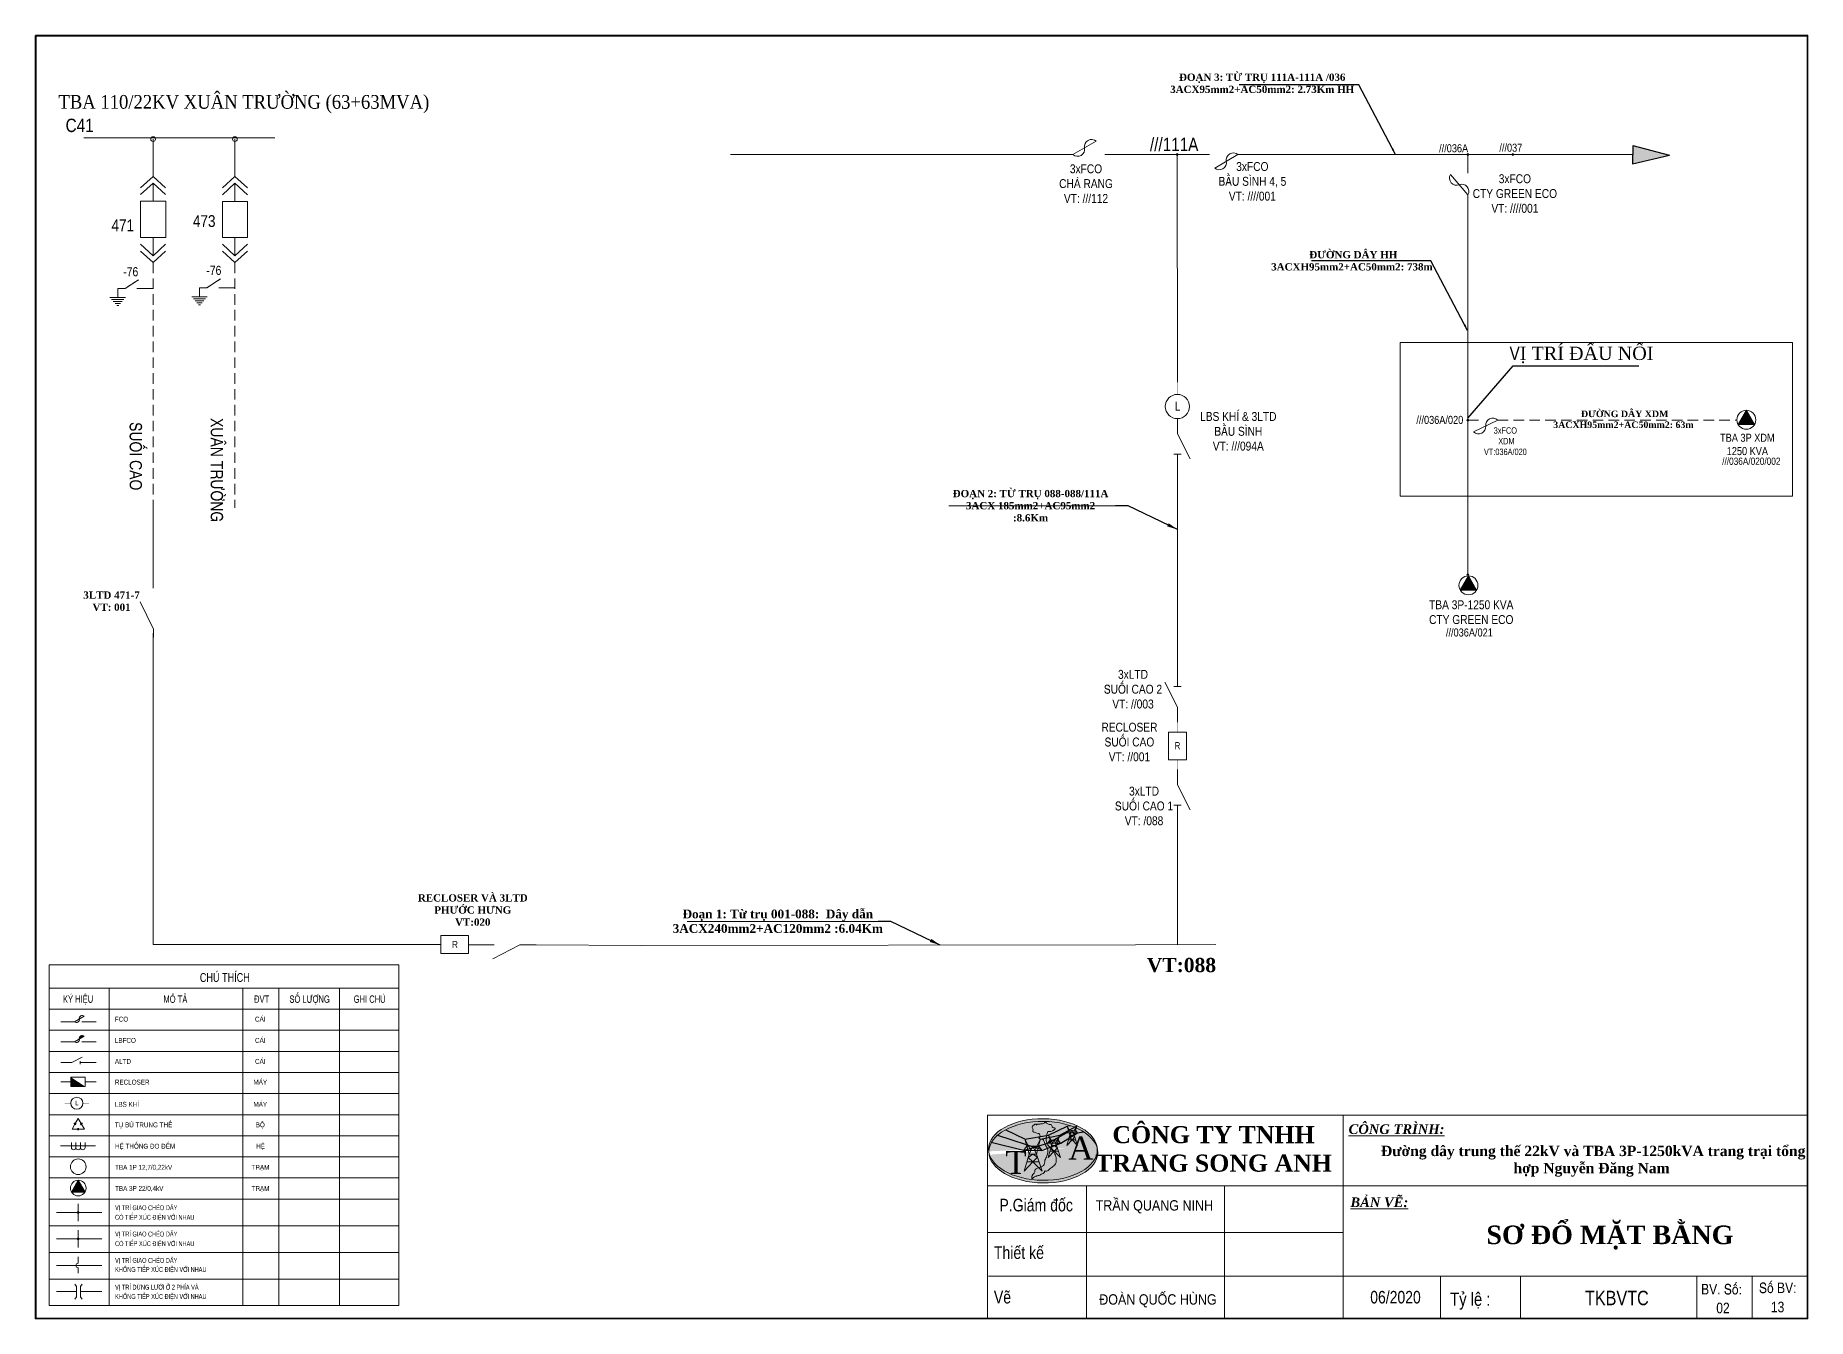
# Model space of a CAD drawing. Header units: inches. Extents: x -4084779 to -2026033, y 437003 to 865581.
# Drawn here: x -2026873 to -2026033, y 437003 to 437611 of the extents above; entities that cross this region are included whole.
import ezdxf
from ezdxf.enums import TextEntityAlignment as Align

# ---------------------------------------------------------------- set-up
doc = ezdxf.new("R2010")
doc.units = ezdxf.units.IN
doc.header["$LTSCALE"] = 0.2
doc.header["$MEASUREMENT"] = 0
doc.linetypes.add('DASHED', pattern=[0.75, 0.5, -0.25])
doc.layers.get('0').update_dxf_attribs({"lineweight": 5})
for name, color, linetype, lineweight in [('Cap ngam', 1, 'DASHED', 15), ('Day 110kV', 4, 'Continuous', 13), ('Day 22kV', 1, 'Continuous', 13), ('Duongdi', 2, 'Continuous', 5), ('HTDLXDM', 220, 'Continuous', 30), ('Khung', 7, 'Continuous', 13), ('Khung ten', 7, 'Continuous', 20), ('netlonkhungten', 32, 'Continuous', 35), ('Netmin', 210, 'Continuous', 5), ('TBA', 5, 'Continuous', 9), ('Text', 7, 'Continuous', 15), ('Thiet bi', 3, 'Continuous', 9), ('Tuyen 471', 3, 'Continuous', 13), ('Tuyen 475', 6, 'Continuous', 13)]:
    doc.layers.add(name, color=color, linetype=linetype, lineweight=lineweight)
doc.layers.add('duongcoban', color=7, linetype='Continuous')
doc.styles.add('ktenBCKT_6o$0$VN', font='arial.ttf')
doc.styles.add('V-H-C', font='VHELVCN.TTF')
doc.styles.add('V-H-C-B', font='VHELVCB.TTF')
doc.styles.add('VN', font='VHELVEN.TTF')
doc.styles.add('VNI-HELVE', font='VHELVCN.TTF', dxfattribs={"width": 0.9, "height": 2})
doc.styles.add('Vni-helvecondense', font='VHELVCN.TTF')
doc.styles.add('VNI-TIME', font='VTIMESN.TTF', dxfattribs={"width": 0.9})
doc.dimstyles.new('KC_tru', dxfattribs={"dimtxt": 0.18, "dimasz": 1.5, "dimexe": 0, "dimexo": 0, "dimgap": 1, "dimtad": 1, "dimtoh": 1, "dimdec": 0, "dimrnd": 1, "dimzin": 0, "dimdsep": 46, "dimtxsty": 'Standard', "dimblk": 'NONE', "dimcen": 0.09, "dimse1": 1, "dimse2": 1, "dimsd1": 1, "dimsd2": 1, "dimclrd": 1, "dimclre": 1, "dimadec": 0, "dimazin": 0, "dimtfac": 1, "dimtdec": 0, "dimtofl": 0, "dimtmove": 0, "dimatfit": 3, "dimfxl": 1, "dimtolj": 1, "dimtzin": 0, "dimarcsym": 0})

# ---------------------------------------------------------------- blocks, each defined once
blk = doc.blocks.new('NOI DAT')
at = {"color": 0}
for points in [[(0.6, 0), (-0.6, 0)], [(-0.47, -0.15), (0.47, -0.15)], [(-0.34, -0.31), (0.34, -0.31)], [(-0.21, -0.46), (0.21, -0.46)], [(-0.08, -0.62), (0.08, -0.62)]]:
    blk.add_lwpolyline(points, dxfattribs=at)
blk = doc.blocks.new('ALTD')
at = {"color": 0}
for points in [[(3.38, 1.08), (1.27, 0), (0, 0)], [(2.99, 0.31), (2.99, -0.31)], [(2.99, 0), (4.73, 0)]]:
    blk.add_lwpolyline(points, dxfattribs=at)
blk = doc.blocks.new('FCO')
at = {"color": 0}
blk.add_lwpolyline([(0, 0, 0.707499), (0.8, 0.8, -0.707499), (1.6, 1.6, -5.301682)], format="xyb", dxfattribs=at)
blk.add_lwpolyline([(0, 0), (1.6, 1.6)], dxfattribs=at)
blk = doc.blocks.new('_None')
blk = doc.blocks.new('COTLOGO')
at = {"layer": 'Khung'}
for p, q in [((31212.1, 146981.8), (31220.3, 146966)), ((31216.6, 146966), (31212.1, 146981.8)), ((31238.4, 146966.1), (31246.5, 146981.8)), ((31246.5, 146981.8), (31242.1, 146966.5)), ((31246.5, 146981.8), (31242.1, 146966.5)), ((31209, 146956.8), (31216.6, 146966)), ((31219.3, 146956.8), (31209, 146956.8)), ((31221.5, 146949), (31210.6, 146911.5)), ((31220.3, 146966), (31216.6, 146966)), ((31219.3, 146956.8), (31216.6, 146966)), ((31225, 146956.8), (31219.3, 146956.8)), ((31221.5, 146949), (31219.3, 146956.8)), ((31229.3, 146949), (31219.3, 146941.7)), ((31219.3, 146941.7), (31229.7, 146931.8)), ((31220.3, 146966), (31238.6, 146966.4)), ((31220.3, 146966), (31225, 146956.8)), ((31229.3, 146966.2), (31221.5, 146949)), ((31237.1, 146949), (31221.5, 146949)), ((31225, 146956.8), (31233.6, 146956.8)), ((31237.1, 146949), (31229.3, 146966.2)), ((31239.4, 146942.1), (31229.3, 146949)), ((31229.7, 146931.8), (31239.4, 146942.1)), ((31233.6, 146956.8), (31238.4, 146966.1)), ((31233.6, 146956.8), (31239.3, 146956.8)), ((31239.3, 146956.8), (31237.1, 146949)), ((31249.6, 146911.5), (31237.1, 146949)), ((31238.6, 146966.4), (31242.1, 146966.5)), ((31242.1, 146966.5), (31239.3, 146956.8)), ((31249.6, 146956.8), (31239.3, 146956.8)), ((31242.1, 146966.5), (31249.6, 146956.8)), ((31210.6, 146911.5), (31229.7, 146931.8)), ((31216.5, 146931.8), (31242.8, 146931.8)), ((31229.7, 146931.8), (31249.6, 146911.5))]:
    blk.add_line(p, q, dxfattribs=at)
blk.add_lwpolyline([(31237.1, 146949), (31229.3, 146966.2), (31221.5, 146949)], dxfattribs=at)
blk = doc.blocks.new('LOGOTRANGSONGANH')
at = {"layer": 'duongcoban'}
h = blk.add_hatch(color=2, dxfattribs=at)
edge = h.paths.add_edge_path()
edge.add_ellipse((31308, 148604), major_axis=(-401, 4), ratio=0.565575, start_angle=-176.7666, end_angle=8.2691)
edge.add_line((30909, 148590), (30910, 148590))
edge.add_ellipse((31311, 148584), major_axis=(-401, 4), ratio=0.565575, start_angle=235.144, end_angle=359.6225, ccw=False)
edge.add_line((31542, 148768), (31555, 148775))
edge.add_line((31555, 148775), (31557, 148777))
edge.add_line((31557, 148777), (31553, 148763))
edge.add_ellipse((31311, 148584), major_axis=(-401, 4), ratio=0.565575, start_angle=188.2691, end_angle=233.3208, ccw=False)
at = {"layer": 'Khung ten'}
h = blk.add_hatch(color=256, dxfattribs=at)
edge = h.paths.add_edge_path()
edge.add_ellipse((31311, 148584), major_axis=(-401, 4), ratio=0.565575, start_angle=188.2691, end_angle=359.6225, ccw=False)
edge.add_ellipse((31308, 148604), major_axis=(-401, 4), ratio=0.565575, start_angle=-176.7666, end_angle=8.2691)
edge.add_line((30909, 148590), (30910, 148590))
h = blk.add_hatch(color=256, dxfattribs=at)
edge = h.paths.add_edge_path()
edge.add_ellipse((31308, 148604), major_axis=(-401, 4), ratio=0.565575, start_angle=8.2691, end_angle=183.2334, ccw=False)
edge.add_ellipse((31311, 148584), major_axis=(-401, 4), ratio=0.565575, start_angle=3.2334, end_angle=188.2691)
h = blk.add_hatch(color=256, dxfattribs=at)
edge = h.paths.add_edge_path()
edge.add_ellipse((31308, 148604), major_axis=(-401, 4), ratio=0.565575, start_angle=8.2691, end_angle=183.2334, ccw=False)
edge.add_ellipse((31311, 148584), major_axis=(-401, 4), ratio=0.565575, start_angle=3.2334, end_angle=188.2691)
at = {"layer": 'Text'}
h = blk.add_hatch(color=256, dxfattribs=at)
h.set_gradient(color1=(0, 0, 255), one_color=1, tint=1)
edge = h.paths.add_edge_path()
edge.add_ellipse((31308, 148604), major_axis=(-401, 4), ratio=0.565575, start_angle=-176.7666, end_angle=8.2691)
edge.add_line((30909, 148590), (30910, 148590))
edge.add_ellipse((31311, 148584), major_axis=(-401, 4), ratio=0.565575, start_angle=235.144, end_angle=359.6225, ccw=False)
edge.add_line((31542, 148768), (31555, 148775))
edge.add_line((31555, 148775), (31557, 148777))
edge.add_line((31557, 148777), (31553, 148763))
edge.add_ellipse((31311, 148584), major_axis=(-401, 4), ratio=0.565575, start_angle=188.2691, end_angle=233.3208, ccw=False)
edge = h.paths.add_edge_path()
edge.add_ellipse((31311, 148584), major_axis=(-401, 4), ratio=0.565575, start_angle=3.2334, end_angle=188.2691)
edge.add_ellipse((31308, 148604), major_axis=(-401, 4), ratio=0.565575, start_angle=8.2691, end_angle=183.2334, ccw=False)
h = blk.add_hatch(color=256, dxfattribs=at)
edge = h.paths.add_edge_path()
edge.add_spline(control_points=[(31280, 148791), (31283, 148792), (31295, 148793), (31313, 148791), (31323, 148811), (31337, 148796), (31351, 148787), (31372, 148791), (31375, 148771), (31386, 148763), (31413, 148762), (31371, 148729), (31344, 148742), (31333, 148703), (31327, 148671), (31343, 148639), (31359, 148619), (31378, 148602), (31396, 148575), (31408, 148541), (31408, 148496), (31375, 148475), (31353, 148453), (31335, 148442), (31319, 148447), (31321, 148427), (31299, 148425), (31285, 148414), (31274, 148411), (31265, 148408), (31255, 148408), (31244, 148401), (31237, 148394), (31223, 148387), (31227, 148398), (31225, 148405), (31230, 148410), (31232, 148422), (31250, 148432), (31247, 148458), (31271, 148468), (31291, 148473), (31321, 148487), (31320, 148524), (31342, 148559), (31349, 148603), (31326, 148635), (31317, 148659), (31308, 148685), (31270, 148679), (31288, 148697), (31288, 148710), (31281, 148722), (31266, 148721), (31255, 148731), (31228, 148731), (31240, 148754), (31223, 148768), (31235, 148782), (31244, 148785), (31248, 148791), (31257, 148793), (31258, 148783), (31263, 148790), (31271, 148791), (31277, 148791), (31280, 148791)], knot_values=[0, 0, 0, 0, 10.773567, 36.453253, 45.467944, 66.304528, 75.394476, 97.72162, 113.438285, 125.691122, 137.561709, 178.241766, 199.70113, 215.454863, 279.050772, 301.404412, 320.192795, 354.292474, 377.700084, 416.933464, 461.046809, 499.368775, 526.36929, 553.493597, 559.326846, 568.25424, 596.840814, 609.577735, 620.601304, 630.959304, 638.68193, 649.840298, 667.688051, 673.556752, 684.49326, 689.149317, 694.14707, 702.739777, 724.96225, 747.389868, 765.56329, 794.088827, 815.415753, 854.767285, 890.123291, 942.363889, 973.99518, 1003.178887, 1022.105113, 1049.27204, 1062.832724, 1076.02929, 1089.833819, 1096.09008, 1116.705884, 1137.436129, 1150.673139, 1174.702872, 1185.098835, 1197.262798, 1201.670622, 1209.468078, 1215.08546, 1219.532908, 1227.492771, 1237.449043, 1237.449043, 1237.449043, 1237.449043], degree=3, periodic=0)
at = {"color": 7}
blk.add_line((31488, 148777), (31513, 148779), dxfattribs=at)
at = {"layer": 'duongcoban', "color": 2}
for p, q in [((31164, 148597), (30927, 148655)), ((31300, 148602), (30967, 148710)), ((31174, 148681), (31038, 148746)), ((31175, 148681), (31350, 148710)), ((31291, 148681), (31432, 148710)), ((31343, 148651), (31481, 148726)), ((31350, 148710), (31487, 148777)), ((31432, 148710), (31555, 148775)), ((31439, 148651), (31563, 148726)), ((31563, 148726), (31608, 148733)), ((31164, 148597), (31343, 148651)), ((31301, 148597), (31439, 148651))]:
    blk.add_line(p, q, dxfattribs=at)
at = {"layer": 'Text', "extrusion": (0, 0, -1)}
for centre in [(31308, 148604), (31311, 148584)]:
    blk.add_ellipse(centre, major_axis=(-401, 4), ratio=0.565575, dxfattribs=at)
at = {"layer": 'Text'}
blk.add_spline([(31280, 148791), (31291, 148792), (31316, 148798), (31322, 148805), (31340, 148795), (31348, 148790), (31370, 148786), (31377, 148772), (31387, 148764), (31398, 148762), (31366, 148737), (31345, 148736), (31338, 148722), (31335, 148658), (31345, 148638), (31356, 148623), (31379, 148598), (31392, 148579), (31405, 148542), (31401, 148498), (31373, 148472), (31352, 148454), (31327, 148445), (31321, 148445), (31319, 148437), (31295, 148421), (31284, 148414), (31274, 148411), (31264, 148409), (31256, 148407), (31246, 148402), (31232, 148391), (31227, 148389), (31226, 148400), (31226, 148405), (31229, 148409), (31232, 148417), (31246, 148434), (31251, 148456), (31267, 148466), (31294, 148475), (31312, 148486), (31323, 148524), (31337, 148556), (31341, 148608), (31327, 148636), (31316, 148663), (31305, 148679), (31279, 148685), (31286, 148697), (31286, 148710), (31278, 148721), (31272, 148722), (31252, 148729), (31233, 148736), (31235, 148749), (31228, 148772), (31235, 148780), (31245, 148787), (31248, 148790), (31256, 148790), (31259, 148786), (31262, 148788), (31270, 148791), (31280, 148791)], degree=3, dxfattribs=at)
at = {"layer": 'duongcoban', "color": 2}
for p, xscale, yscale, zscale in [((-74322, -348117), 3.380000000001019, 3.380000000004657, 3.380000000001019), ((-42498, -199049), 2.366000000001804, 2.36600000000908, 2.366000000000713), ((-31811, -149302), 2.028000000002066, 2.028000000005704, 2.028000000000612)]:
    blk.add_blockref('COTLOGO', p, dxfattribs=dict(at, xscale=xscale, yscale=yscale, zscale=zscale))
at = {"layer": 'Text', "char_height": 169, "width": 2273.21, "attachment_point": 1}
for s, insert in [('{\\fTimes New Roman|b0|i0|c0|p18;A}', (31496, 148699)), ('{\\fTimes New Roman|b0|i0|c0|p18;T}', (31031, 148593))]:
    blk.add_mtext(s, dxfattribs=dict(at, insert=insert))
blk = doc.blocks.new('TBA 3P')
at = {"color": 0}
blk.add_lwpolyline([(0, 1.6, 0, 1.39, 0), (0, 0.4, 0, 0, 0)], format="xyseb", dxfattribs=at)
blk.add_lwpolyline([(-0.69, 0.4), (0.69, 0.4), (0, 1.6)], close=True, dxfattribs=at)
blk.add_circle((0, 0.8), 0.8, dxfattribs=at)

msp = doc.modelspace()

# ---------------------------------------------------------------- hatches: boundary and pattern name
for points in [[(-2026849.47, 437136.78, 0.707499), (-2026851.75, 437135.46)], [(-2026855.7, 437117.32), (-2026855.7, 437112.9), (-2026848.92, 437112.9)]]:
    msp.add_hatch(color=0).paths.add_polyline_path(points)
at = {"layer": 'Day 22kV', "lineweight": 20}
msp.add_hatch(color=1, dxfattribs=at).paths.add_polyline_path([(-2026115.38, 437559.17), (-2026098.12, 437554.54), (-2026115.52, 437550.46)])

# ---------------------------------------------------------------- linework, layer by layer
at = {"color": 0}
msp.add_line((-2026848.92, 437117.32), (-2026848.92, 437112.9), dxfattribs=at)
for points in [[(-2026822.68, 437539.06), (-2026816.77, 437544.49), (-2026810.85, 437539.06)], [(-2026783.92, 437539.06), (-2026778, 437544.49), (-2026772.09, 437539.06)], [(-2026822.68, 437535.83), (-2026816.77, 437541.26), (-2026810.85, 437535.83)], [(-2026816.77, 437532.67), (-2026816.77, 437541.26)], [(-2026783.92, 437535.82), (-2026778, 437541.26), (-2026772.09, 437535.82)], [(-2026778, 437532.66), (-2026778, 437541.26)], [(-2026822.68, 437512.3), (-2026816.77, 437506.87), (-2026810.85, 437512.3)], [(-2026816.77, 437515.46), (-2026816.77, 437506.87)], [(-2026783.92, 437512.3), (-2026778, 437506.87), (-2026772.09, 437512.3)], [(-2026778, 437515.46), (-2026778, 437506.87)], [(-2026822.68, 437509.07), (-2026816.77, 437503.64), (-2026810.85, 437509.07)], [(-2026783.92, 437509.07), (-2026778, 437503.64), (-2026772.09, 437509.07)], [(-2026822.97, 437342.82), (-2026816.59, 437329.85), (-2026816.69, 437322.12)], [(-2026655.19, 437180.06), (-2026667.26, 437180.06)], [(-2026655.83, 437173.52), (-2026642.95, 437180.09), (-2026635.22, 437180.09)], [(-2026849.47, 437146.23), (-2026854.02, 437143.6)], [(-2026854.02, 437134.15), (-2026849.47, 437136.78)], [(-2026850.38, 437126.77), (-2026855.28, 437124.27), (-2026858.23, 437124.27)], [(-2026851.28, 437124.98), (-2026851.28, 437123.56)], [(-2026851.28, 437124.27), (-2026847.25, 437124.27)], [(-2026850.91, 437095.42), (-2026852.29, 437097.79), (-2026853.65, 437095.44)], [(-2026853.86, 437095.06), (-2026855.22, 437092.71), (-2026852.5, 437092.71)], [(-2026853.4, 437094.8), (-2026854.32, 437095.33)], [(-2026853.19, 437095.17), (-2026854.11, 437095.7)], [(-2026852.5, 437092.18), (-2026852.5, 437093.24)], [(-2026852.07, 437092.71), (-2026849.35, 437092.71), (-2026850.7, 437095.04)], [(-2026852.07, 437092.18), (-2026852.07, 437093.24)], [(-2026851.34, 437095.17), (-2026850.42, 437095.7)], [(-2026851.12, 437094.8), (-2026850.2, 437095.33)]]:
    msp.add_lwpolyline(points, dxfattribs=at)
for points in [[(-2026822.72, 437532.67), (-2026810.81, 437532.67), (-2026810.81, 437515.46), (-2026822.72, 437515.46)], [(-2026783.96, 437532.66), (-2026772.05, 437532.66), (-2026772.05, 437515.46), (-2026783.96, 437515.46)], [(-2026855.7, 437112.9), (-2026848.92, 437112.9), (-2026848.92, 437117.32), (-2026855.7, 437117.32)], [(-2026855.48, 437062.9), (-2026849.05, 437062.9), (-2026852.27, 437068.48)]]:
    msp.add_lwpolyline(points, close=True, dxfattribs=at)
for points, format in [([(-2026849.47, 437146.23, 0.707499), (-2026851.75, 437144.92, -0.707499), (-2026854.02, 437143.6, -5.301682)], "xyb"), ([(-2026854.02, 437134.15, 0.707499), (-2026851.75, 437135.46, -0.707499), (-2026849.47, 437136.78, -5.301682)], "xyb"), ([(-2026855.51, 437086.46), (-2026855.51, 437084, 1), (-2026853.34, 437084), (-2026853.34, 437086.46)], "xyb"), ([(-2026853.34, 437086.46), (-2026853.34, 437084, 1), (-2026851.17, 437084), (-2026851.17, 437086.46)], "xyb"), ([(-2026851.17, 437086.46), (-2026851.17, 437084, 1), (-2026849, 437084), (-2026849, 437086.46)], "xyb"), ([(-2026852.27, 437068.48, 0, 6.43, 0), (-2026852.27, 437062.9, 0, 0, 0)], "xyseb")]:
    msp.add_lwpolyline(points, format=format, dxfattribs=at)
for centre in [(-2026852.27, 437074.87), (-2026852.27, 437064.76)]:
    msp.add_circle(centre, 3.71, dxfattribs=at)
at = {"layer": 'Cap ngam', "linetype": 'DASHED', "lineweight": 20, "ltscale": 50}
for p, q in [((-2026816.77, 437503.64), (-2026816.77, 437387.47)), ((-2026778, 437503.64), (-2026778, 437387.29))]:
    msp.add_line(p, q, dxfattribs=at)
at = {"layer": 'Day 110kV', "color": 1, "linetype": 'DASHED'}
for points in [[(-2026833.56, 437491.35), (-2026830.07, 437491.35), (-2026823.63, 437495.5)], [(-2026794.79, 437491.7), (-2026791.31, 437491.7), (-2026784.87, 437495.86)]]:
    msp.add_lwpolyline(points, dxfattribs=at)
at = {"layer": 'Day 110kV', "color": 1, "linetype": 'ByBlock'}
for points in [[(-2026823.63, 437495.5), (-2026830.07, 437491.35), (-2026833.56, 437491.35), (-2026833.56, 437487.02)], [(-2026784.87, 437495.86), (-2026791.31, 437491.7), (-2026794.79, 437491.7), (-2026794.79, 437487.38)], [(-2026816.77, 437491.35), (-2026824.45, 437491.35)], [(-2026778, 437491.7), (-2026785.68, 437491.7)]]:
    msp.add_lwpolyline(points, dxfattribs=at)
at = {"layer": 'Day 22kV', "lineweight": 20}
for p, q in [((-2026849.6, 437562.83), (-2026759.1, 437562.83)), ((-2026816.77, 437544.49), (-2026816.77, 437562.18)), ((-2026778, 437544.49), (-2026778, 437562.18))]:
    msp.add_line(p, q, dxfattribs=at)
at = {"layer": 'Day 22kV', "color": 1, "lineweight": 20}
for p, q in [((-2026331.3, 437446.99, 2), (-2026331.36, 437554.82)), ((-2026331.25, 437312.29), (-2026331.29, 437403.05)), ((-2026816.69, 437327.9), (-2026816.8, 437180.23)), ((-2026331.25, 437180.2), (-2026331.25, 437236.62)), ((-2026680.39, 437180.23), (-2026816.8, 437180.23)), ((-2026585.42, 437179.83), (-2026635.22, 437180.09)), ((-2026585.42, 437179.83), (-2026351.17, 437180.15)), ((-2026351.17, 437180.15), (-2026313.02, 437180.24))]:
    msp.add_line(p, q, dxfattribs=at)
at = {"layer": 'Day 22kV'}
for p, q in [((-2026860.56, 437143.6), (-2026854.02, 437143.6)), ((-2026850.53, 437143.6), (-2026843.75, 437143.6)), ((-2026860.56, 437134.15), (-2026854.02, 437134.15)), ((-2026850.53, 437134.15), (-2026843.75, 437134.15)), ((-2026860.56, 437124.27), (-2026858.23, 437124.27)), ((-2026847.25, 437124.27), (-2026843.75, 437124.27)), ((-2026860.56, 437115.11), (-2026855.7, 437115.11)), ((-2026848.92, 437115.11), (-2026843.75, 437115.11)), ((-2026860.6, 437084.8), (-2026844.04, 437084.8)), ((-2026852.3, 437049.09), (-2026852.3, 437057.26)), ((-2026862.5, 437053.13), (-2026841.15, 437053.13)), ((-2026862.5, 437040.65), (-2026841.15, 437040.65)), ((-2026852.3, 437036.6), (-2026852.3, 437044.77)), ((-2026852.32, 437029.12), (-2026852.32, 437032.12)), ((-2026862.5, 437028.07), (-2026841.15, 437028.07)), ((-2026852.32, 437024.48), (-2026852.32, 437027.01)), ((-2026862.5, 437015.67), (-2026853.06, 437015.67)), ((-2026853.88, 437019.21), (-2026853.06, 437018.12)), ((-2026853.06, 437018.12), (-2026853.06, 437013.21)), ((-2026850.46, 437019.21), (-2026851.27, 437018.12)), ((-2026851.27, 437018.12), (-2026851.27, 437013.21)), ((-2026851.27, 437015.67), (-2026841.15, 437015.67)), ((-2026853.06, 437013.21), (-2026853.88, 437012.13)), ((-2026851.27, 437013.21), (-2026850.46, 437012.13))]:
    msp.add_line(p, q, dxfattribs=at)
at = {"layer": 'Day 22kV', "color": 1, "lineweight": 20}
for points in [[(-2026380.79, 437554.82), (-2026543.13, 437554.82)], [(-2026331.36, 437554.82), (-2026365.64, 437554.82)], [(-2026331.36, 437554.82), (-2026316.06, 437554.82)], [(-2026302.6, 437554.82), (-2026115.45, 437554.82)], [(-2026193.6, 437554.82), (-2026193.6, 437545.94)], [(-2026193.6, 437535.7), (-2026193.6, 437534.21)], [(-2026193.6, 437534.21), (-2026193.6, 437355.51)]]:
    msp.add_lwpolyline(points, dxfattribs=at)
at = {"layer": 'Day 22kV', "color": 2, "lineweight": 20}
for centre, start, end in [((-2026816.77, 437562.18), 90, 270), ((-2026816.77, 437562.18), 270, 90), ((-2026778, 437562.18), 90, 270), ((-2026778, 437562.18), 270, 90)]:
    msp.add_arc(centre, 1.13, start, end, dxfattribs=at)
at = {"layer": 'Day 22kV'}
for centre, radius, start, end in [((-2026331.36, 437554.85, 0.01), 0.474, 90, 270), ((-2026331.36, 437554.85, 0.01), 0.474, 270, 90), ((-2026193.6, 437554.85, 0.01), 0.474, 90, 270), ((-2026193.6, 437554.85, 0.01), 0.474, 90, 270), ((-2026193.6, 437554.85, 0.01), 0.474, 270, 90), ((-2026193.6, 437554.85, 0.01), 0.474, 270, 90), ((-2026172.3, 437554.82), 0.474, 90, 270), ((-2026172.3, 437554.82), 0.474, 270, 90), ((-2026193.6, 437428.92, 0.01), 0.474, 90, 270), ((-2026193.6, 437428.92, 0.01), 0.474, 90, 270), ((-2026193.6, 437428.92, 0.01), 0.474, 270, 90), ((-2026193.6, 437428.92, 0.01), 0.474, 270, 90), ((-2026193.6, 437355.54, 0.02), 0.474, 90, 270), ((-2026193.6, 437355.54, 0.02), 0.474, 90, 270), ((-2026193.6, 437355.54, 0.02), 0.474, 270, 90), ((-2026852.3, 437053.13), 0.431, 90, 270), ((-2026852.3, 437053.13), 0.431, 270, 90), ((-2026852.3, 437040.65), 0.431, 90, 270), ((-2026852.3, 437040.65), 0.431, 270, 90), ((-2026852.3, 437028.07), 1.06, 90.95093, 269.04907)]:
    msp.add_arc(centre, radius, start, end, dxfattribs=at)
at = {"layer": 'duongcoban'}
for p, q in [((-2026115.38, 437559.17), (-2026115.52, 437550.46)), ((-2026115.52, 437550.46), (-2026098.12, 437554.54)), ((-2026115.38, 437559.17), (-2026098.12, 437554.54))]:
    msp.add_line(p, q, dxfattribs=at)
at = {"layer": 'Duongdi', "color": 0}
for points in [[(-2026439.66, 437388.32), (-2026360.58, 437388.32)], [(-2026816.69, 437322.12), (-2026816.69, 437327.9)], [(-2026563.61, 437191.25), (-2026468.71, 437191.25)], [(-2026032.62, 437132.2), (-2026032.62, 437002.9)], [(-2026501.81, 437002.9), (-2026032.62, 437002.9)]]:
    msp.add_lwpolyline(points, dxfattribs=at)
at = {"layer": 'Khung'}
for p, q in [((-2026866.06, 437170.57), (-2026700.39, 437170.57)), ((-2026866.06, 437009.02), (-2026866.06, 437170.57)), ((-2026700.39, 437170.57), (-2026700.39, 437009.02)), ((-2026866.06, 437159.53), (-2026700.39, 437159.53)), ((-2026837.61, 437159.53), (-2026837.61, 437009.02)), ((-2026774.27, 437159.53), (-2026774.27, 437009.02)), ((-2026757.25, 437159.53), (-2026757.25, 437009.02)), ((-2026728.46, 437159.53), (-2026728.46, 437009.02)), ((-2026866.06, 437149.6), (-2026700.39, 437149.6)), ((-2026700.39, 437149.6), (-2026700.39, 437149.6)), ((-2026866.06, 437139.6), (-2026700.39, 437139.6)), ((-2026866.06, 437129.59), (-2026700.39, 437129.59)), ((-2026866.06, 437119.59), (-2026700.39, 437119.59)), ((-2026866.06, 437109.58), (-2026700.39, 437109.58)), ((-2026866.06, 437099.58), (-2026700.39, 437099.58)), ((-2026866.06, 437089.58), (-2026700.39, 437089.58)), ((-2026866.06, 437079.57), (-2026700.39, 437079.57)), ((-2026866.06, 437069.57), (-2026700.39, 437069.57)), ((-2026866.06, 437059.56), (-2026700.39, 437059.56)), ((-2026866.06, 437046.93), (-2026700.39, 437046.93)), ((-2026866.06, 437034.29), (-2026700.39, 437034.29)), ((-2026866.06, 437021.66), (-2026700.39, 437021.66)), ((-2026700.39, 437009.02), (-2026866.06, 437009.02))]:
    msp.add_line(p, q, dxfattribs=at)
for points in [[(-2026032.62, 437002.9), (-2026032.62, 437099.3), (-2026421.31, 437099.3), (-2026421.31, 437002.9)], [(-2026252.8, 437099.3), (-2026252.8, 437002.9)], [(-2026421.31, 437065.79), (-2026032.62, 437065.79)], [(-2026374.37, 437002.9), (-2026374.37, 437065.79)], [(-2026308.96, 437002.9), (-2026308.96, 437065.79)], [(-2026421.31, 437043.68), (-2026252.8, 437043.68)], [(-2026420.82, 437023.06), (-2026032.62, 437023.06)], [(-2026206.62, 437023.06), (-2026206.62, 437002.9)], [(-2026168.69, 437023.06), (-2026168.69, 437002.9)], [(-2026085.07, 437023.06), (-2026085.07, 437002.9)], [(-2026058.9, 437023.06), (-2026058.9, 437002.9)]]:
    msp.add_lwpolyline(points, dxfattribs=at)
at = {"layer": 'netlonkhungten'}
for points in [[(-2026872.55, 437611.33), (-2026032.62, 437611.33), (-2026032.62, 437002.9), (-2026872.55, 437002.9)], [(-2026872.29, 437611.14), (-2026032.62, 437611.14), (-2026032.62, 437002.9), (-2026872.29, 437002.9)]]:
    msp.add_lwpolyline(points, close=True, dxfattribs=at)
at = {"layer": 'Netmin'}
msp.add_lwpolyline([(-2026225.64, 437465.73), (-2026039.79, 437465.73), (-2026039.79, 437392.88), (-2026225.64, 437392.88)], close=True, dxfattribs=at)
at = {"layer": 'Thiet bi', "color": 3, "elevation": 2}
msp.add_lwpolyline([(-2026331.29, 437446.99, 0.2, 0.2, 0), (-2026331.29, 437441.11, 1, 1, 0)], format="xyseb", dxfattribs=at)
at = {"layer": 'Thiet bi', "color": 3}
for points in [[(-2026331.29, 437429.61, 0.2, 0.2, 0), (-2026331.29, 437423.73, 1, 1, 0)], [(-2026331.25, 437285.73, 0.16, 0.16, 0), (-2026331.25, 437281.03, 0.8, 0.8, 0)], [(-2026331.25, 437267.89, 0.16, 0.16, 0), (-2026331.25, 437263.19, 0.8, 0.8, 0)]]:
    msp.add_lwpolyline(points, format="xyseb", dxfattribs=at)
at = {"layer": 'Thiet bi', "color": 3, "lineweight": 20, "ltscale": 10}
for points in [[(-2026326.97, 437281.03), (-2026326.97, 437267.89), (-2026335.53, 437267.89), (-2026335.53, 437281.03), (-2026326.97, 437281.03)], [(-2026667.26, 437175.95), (-2026680.39, 437175.95), (-2026680.39, 437184.51), (-2026667.26, 437184.51), (-2026667.26, 437175.95)]]:
    msp.add_lwpolyline(points, dxfattribs=at)
at = {"layer": 'Thiet bi', "color": 5, "elevation": -1}
for points in [[(-2026858.72, 437104.99, 0.1, 0.1, 0), (-2026855.78, 437104.99, 0.5, 0.5, 0)], [(-2026847.1, 437104.99, 0.1, 0.1, 0), (-2026850.04, 437104.99, 0.5, 0.5, 0)]]:
    msp.add_lwpolyline(points, format="xyseb", dxfattribs=at)
at = {"layer": 'Thiet bi', "color": 3, "lineweight": 20, "ltscale": 10}
msp.add_circle((-2026331.29, 437435.36, 2), 5.75, dxfattribs=at)
at = {"layer": 'Thiet bi', "color": 5, "lineweight": 20, "ltscale": 10}
msp.add_circle((-2026852.91, 437104.99), 2.87, dxfattribs=at)
at = {"layer": 'Tuyen 471', "linetype": 'DASHED', "ltscale": 50}
for points in [[(-2026193.6, 437428.91), (-2026188.22, 437428.91)], [(-2026179.45, 437428.91), (-2026066.12, 437428.91)]]:
    msp.add_lwpolyline(points, dxfattribs=at)
at = {"layer": 'Tuyen 471'}
msp.add_lwpolyline([(-2026331.25, 437288.54), (-2026331.25, 437288.54)], dxfattribs=at)
at = {"layer": 'Tuyen 475', "color": 1, "linetype": 'Continuous', "lineweight": 20}
msp.add_line((-2026816.77, 437387.29), (-2026816.77, 437349.16), dxfattribs=at)

# ---------------------------------------------------------------- block references
at = {"color": 0, "xscale": 0.06430074537638575, "yscale": 0.06430074553645682, "zscale": 0.06430074547512532}
msp.add_blockref('LOGOTRANGSONGANH', (-2028408.16, 427527.73), dxfattribs=at)
at = {"layer": 'Day 110kV', "color": 1, "linetype": 'DASHED', "xscale": 6.099192893831059, "yscale": 6.099192893831059, "zscale": 6.099192893791837}
for p in [(-2026833.56, 437487.02), (-2026794.79, 437487.38)]:
    msp.add_blockref('NOI DAT', p, dxfattribs=at)
at = {"layer": 'TBA', "color": 3, "xscale": 5.619459625566378, "yscale": 5.619459625566378, "zscale": 5.619459625558064}
for p in [(-2026061.63, 437424.58), (-2026193.36, 437346.07, 0.01)]:
    msp.add_blockref('TBA 3P', p, dxfattribs=at)
at = {"layer": 'Thiet bi', "color": 3}
for name, p, xscale, yscale, zscale, rotation in [('FCO', (-2026380.79, 437554.82), 5.619459625443823, 5.619459625566378, 5.619459625557465, 344.999999999868), ('FCO', (-2026302.6, 437554.82), 5.619459625443823, 5.619459625566378, 5.619459625558064, 164.999999999868), ('FCO', (-2026201.9, 437545.34), 5.619459625443823, 5.619459625566378, 5.619459625558064, 265.7094364772796), ('ALTD', (-2026331.29, 437429.61), 5.619459625566378, 5.619459625566378, 5.619459625558064, 270), ('FCO', (-2026190.89, 437423.35), 5.61945962544191, 5.619459625582221, 5.619459625558064, 340.9107135447346), ('ALTD', (-2026331.25, 437285.73), 5.619459625566378, 5.619459625566378, 5.619459625558064, 90), ('ALTD', (-2026331.25, 437263.19), 5.619459625566378, 5.619459625566378, 5.619459625558064, 270)]:
    msp.add_blockref(name, p, dxfattribs=dict(at, xscale=xscale, yscale=yscale, zscale=zscale, rotation=rotation))

# ---------------------------------------------------------------- texts
at = {"layer": 'HTDLXDM', "insert": (-2026773.76, 437583.07), "char_height": 6.4992, "width": 249.4472, "attachment_point": 2, "style": 'VNI-TIME'}
msp.add_mtext('{\\fTimes New Roman|b0|i0|c0|p18;TBA 110/22KV XUÂN TRƯỜNG (63+63MVA)}', dxfattribs=at)
at = {"layer": 'Khung ten', "color": 4, "attachment_point": 5, "style": 'VN'}
for s, insert, char_height, width in [(' {\\fTimes New Roman|b1|i0|c0|p18;\\H1.227x;Đường dây trung thế 22kV và TBA 3P-1250kVA trang trại tổng hợp Nguyễn Đăng Nam}', (-2026135, 437077.5), 3.98095, 202.3519), ('{\\fTimes New Roman|b1|i0|c0|p18;SƠ ĐỔ MẶT BẰNG}', (-2026126.28, 437041.28), 8.8059, 242.3311)]:
    msp.add_mtext(s, dxfattribs=dict(at, insert=insert, char_height=char_height, width=width))
at = {"layer": 'Text', "lineweight": 20, "style": 'V-H-C-B'}
for s, height, p in [('C41', 6.343, (-2026858.26, 437565.51)), ('473', 5.59, (-2026797.9, 437520.51)), ('471', 5.59, (-2026836.5, 437518.46)), ('-76', 4.3, (-2026830.93, 437497.13)), ('-76', 4.3, (-2026791.55, 437497.78))]:
    msp.add_text(s, height=height, dxfattribs=at).set_placement(p)
for s, p in [('SUOÁI CAO', (-2026827.87, 437427.97)), ('XUAÂN TRÖÔØNG', (-2026789.43, 437429.89))]:
    msp.add_text(s, height=5.788, rotation=270, dxfattribs=at).set_placement(p)
at = {"layer": 'Text', "width": 0.9}
for s, height, style, p in [('CHUÙ THÍCH', 4.178, 'VNI-HELVE', (-2026782.79, 437162.54)), ('KYÙ HIEÄU', 3.482, 'VNI-HELVE', (-2026852.34, 437152.63)), ('MOÂ TAÛ', 3.482, 'VNI-HELVE', (-2026806.22, 437152.63)), ('SOÁ LÖÔÏNG', 3.482, 'VNI-HELVE', (-2026742.59, 437152.63)), ('GHI CHUÙ', 3.482, 'VNI-HELVE', (-2026714.13, 437152.63)), ('ÑVT', 3.482, 'VNI-HELVE', (-2026765.33, 437152.63)), ('CAÙI', 2.321, 'VNI-HELVE', (-2026765.98, 437143.72)), ('CAÙI', 2.321, 'VNI-HELVE', (-2026765.98, 437133.63)), ('CAÙI', 2.321, 'VNI-HELVE', (-2026765.98, 437123.66)), ('MAÙY', 2.321, 'VNI-HELVE', (-2026765.98, 437113.85)), ('MAÙY', 2.321, 'VNI-HELVE', (-2026765.98, 437103.34)), ('BOÄ', 2.321, 'VNI-HELVE', (-2026765.98, 437093.59)), ('HEÄ', 2.321, 'VNI-HELVE', (-2026765.89, 437083.46)), ('TRAÏM', 2.321, 'VNI-HELVE', (-2026765.89, 437073.45)), ('TRAÏM', 2.321, 'VNI-HELVE', (-2026765.89, 437063.45)), ('TRAÀN QUANG NINH', 4.9259, 'VNI-TIME', (-2026342.22, 437054.11)), ('ÑOAØN QUOÁC HUØNG', 4.9259, 'VNI-TIME', (-2026340.52, 437009.5))]:
    msp.add_text(s, height=height, dxfattribs=dict(at, style=style)).set_placement(p, align=Align.CENTER)
at = {"layer": 'Text', "style": 'VNI-HELVE'}
for s, height, width, p in [('FCO', 2.321, 0.9, (-2026834.9, 437143.72)), ('LBFCO', 2.321, 0.9, (-2026834.9, 437133.63)), ('ALTD', 2.321, 0.9, (-2026834.9, 437123.66)), ('RECLOSER', 2.321, 0.9, (-2026834.9, 437113.85)), ('LBS KHÍ', 2.321, 0.9, (-2026834.9, 437103.34)), ('TUÏ BUØ TRUNG THEÁ', 2.3213, 0.9, (-2026834.9, 437093.59)), ('HEÄ THOÁNG ÑO ÑEÁM', 2.3213, 0.9, (-2026834.81, 437083.46)), ('TBA 1P 12,7/0,22kV', 2.3213, 0.9, (-2026834.81, 437073.45)), ('TBA 3P 22/0,4kV', 2.3213, 0.9, (-2026834.81, 437063.45)), ('VÒ TRÍ GIAO CHEÙO DAÂY', 2.3213, 0.8, (-2026834.81, 437054.31)), ('COÙ TIEÁP XUÙC ÑIEÄN VÔÙI NHAU  ', 2.3213, 0.8, (-2026834.81, 437049.75)), ('VÒ TRÍ GIAO CHEÙO DAÂY', 2.3213, 0.8, (-2026834.81, 437041.82)), ('COÙ TIEÁP XUÙC ÑIEÄN VÔÙI NHAU  ', 2.3213, 0.8, (-2026834.81, 437037.26)), ('VÒ TRÍ GIAO CHEÙO DAÂY', 2.3213, 0.8, (-2026834.81, 437029.31)), ('KHOÂNG TIEÁP XUÙC ÑIEÄN VÔÙI NHAU ', 2.3213, 0.8, (-2026834.81, 437025.01)), ('VÒ TRÍ DÖØNG LÖÔÙI ÔÛ 2 PHÍA VAØ ', 2.3213, 0.8, (-2026834.81, 437016.61)), ('KHOÂNG TIEÁP XUÙC ÑIEÄN VÔÙI NHAU ', 2.3213, 0.8, (-2026834.81, 437012.2))]:
    msp.add_text(s, height=height, dxfattribs=dict(at, width=width)).set_placement(p)
at = {"layer": 'Text', "style": 'Vni-helvecondense'}
for s, p in [('BV. Soá: ', (-2026083.08, 437014.34)), (' Soá BV: ', (-2026057.22, 437014.98))]:
    msp.add_text(s, height=4.984, dxfattribs=at).set_placement(p)
for s, p in [('02', (-2026072.71, 437005.43)), ('13', (-2026046.82, 437005.88))]:
    msp.add_text(s, height=4.984, dxfattribs=at).set_placement(p, align=Align.CENTER)
at = {"layer": 'Text'}
for s, insert, char_height, width, attachment_point, style in [('{\\fTimes New Roman|b1|i0|c0|p18;ĐOẠN 3: TỪ TRỤ 111A-111A /036 3ACX95mm2+AC50mm2: 2.73Km HH }', (-2026291.1, 437588.61), 3.4454, 87.3305, 5, 'V-H-C'), ('///111A', (-2026332.83, 437559.61), 6.322, 84.542, 5, 'V-H-C'), ('///036A', (-2026200.37, 437557.8, 0.01), 3.793, 50.7252, 5, 'V-H-C'), ('///037', (-2026173.27, 437558.07), 3.793, 50.7252, 5, 'V-H-C'), ('3xFCO\\PBAÀU SÌNH 4, 5\\PVT: ////001', (-2026295.77, 437542.12), 4.2146, 56.3613, 5, 'V-H-C'), ('3xFCO \\PCHAØ RANG\\PVT: ///112 ', (-2026374.61, 437541.04), 4.2146, 56.3613, 5, 'V-H-C'), ('3xFCO\\PCTY GREEN ECO\\PVT: ////001', (-2026171.34, 437536.33), 4.2146, 56.3613, 5, 'V-H-C'), ('{\\fTimes New Roman|b1|i0|c0|p18; ĐƯỜNG DÂY HH\\P3ACXH95mm2+AC50mm2: 738m}', (-2026248.59, 437504.45), 3.4454, 89.5518, 5, 'V-H-C'), ('V{\\fTimes New Roman|b0|i0|c0|p18;Ị TRÍ ĐẤU NỐI}', (-2026139.76, 437459.8, -0.01), 6.3219, 84.542, 5, 'V-H-C'), ('LBS KHÍ & 3LTD\\PBAÀU SÌNH\\PVT: ///094A', (-2026302.44, 437423.59), 4.2146, 56.3613, 5, 'V-H-C'), ('{\\fTimes New Roman|b1|i0|c0|p18; ĐƯỜNG DÂY XDM\\P3ACXH95mm2+AC50mm2: 63m}', (-2026119.9, 437429.27), 3.1009, 80.5966, 5, 'V-H-C'), ('///036A/020', (-2026206.93, 437428.99, 0.01), 3.7931, 50.7252, 5, 'V-H-C'), ('3xFCO\\P XDM\\PVT:036A/020', (-2026175.85, 437418.93, -0.01), 3.0345, 40.5801, 5, 'V-H-C'), ('TBA 3P XDM\\P1250 KVA ', (-2026061.16, 437417.37, -0.01), 3.793, 50.7252, 5, 'V-H-C'), ('///036A/020/002', (-2026059.27, 437409.4, 0), 3.4138, 45.6527, 5, 'V-H-C'), ('{\\fTimes New Roman|b1|i0|c0|p18;ĐOẠN 2: TỪ TRỤ 088-088/111A 3ACX 185mm2+AC95mm2 :8.6Km}', (-2026400.9, 437388.32), 3.4454, 77.5138, 5, 'V-H-C'), ('{\\fTimes New Roman|b1|i0|c0|p18;3LTD 471-7\\PVT: 001}', (-2026836.49, 437343.04), 3.4454, 77.5138, 5, 'V-H-C'), ('TBA 3P-1250 KVA \\PCTY GREEN ECO', (-2026192.02, 437337.83, 0.01), 4.2146, 56.3613, 5, 'V-H-C'), ('///036A/021', (-2026192.91, 437328.19, 0.02), 3.7931, 50.7252, 5, 'V-H-C'), ('3xLTD\\PSUOÁI CAO 2\\PVT: //003', (-2026352.34, 437301.3), 4.2146, 57.2623, 5, 'V-H-C'), ('RECLOSER\\PSUOÁI CAO\\PVT: //001', (-2026354.03, 437276.27, -2), 4.215, 57.2623, 5, 'V-H-C'), ('3xLTD\\PSUOÁI CAO 1\\PVT: /088', (-2026347.11, 437245.94, 6), 4.2146, 57.2623, 5, 'V-H-C'), ('{\\fTimes New Roman|b1|i0|c0|p18;RECLOSER VÀ 3LTD \\PPHƯỚC HƯNG\\PVT:020}', (-2026665.28, 437196.59), 3.4454, 77.5138, 5, 'V-H-C'), ('{\\fTimes New Roman|b1|i0|c0|p18;\\PĐoạn 1: Từ trụ 001-088:  Dây dẫn 3ACX240mm2+AC120mm2 :6.04Km}', (-2026520.7, 437194.71), 4.1345, 125.0714, 5, 'V-H-C'), ('{\\fTimes New Roman|b1|i0|c0|p18;VT:088}', (-2026329.39, 437170.45), 6.7434, 51.1508, 5, 'V-H-C'), ('{\\fTimes New Roman|b1|i0|c0|p18;CÔNG TY TNHH\\PTRANG SONG ANH}', (-2026314.16, 437094.17), 8.1023, 142.1961, 2, 'VN'), ('{\\fTimes New Roman|b1|i1|c0|p18;\\LCÔNG TRÌNH: }', (-2026227.43, 437092.69), 4.5688, 199.4281, 5, 'ktenBCKT_6o$0$VN'), ('{\\fArial|b0|i0|c0|p34;\\W0.8;P.\\fArial|b0|i0|c238|p34;G\\fArial|b0|i0|c0|p34;iám\\fArial|b0|i0|c238|p34; đ\\fArial|b0|i0|c0|p34;ốc}', (-2026415.68, 437056.67), 5.97249, 66.6417, 4, 'VN'), ('{\\fTimes New Roman|b1|i1|c0|p18;\\LBẢN VẼ: }', (-2026235.59, 437058.01), 4.5688, 199.4281, 5, 'ktenBCKT_6o$0$VN'), ('{\\fArial|b0|i0|c238|p34;\\W0.8;Thi\\fArial|b0|i0|c0|p34;ết kế }', (-2026418.28, 437034.12), 5.9725, 66.6417, 4, 'VN'), ('{\\fArial|b0|i0|c0|p34;\\W0.8;Vẽ}', (-2026418.28, 437013.03), 5.9725, 66.6417, 4, 'VN'), ('{\\W0.8; 06\\fArial|b0|i0|c238|p34;/20\\fArial|b0|i0|c0|p34;20}', (-2026241.73, 437013), 5.9244, 38.0111, 4, 'VN'), ('{\\fArial|b0|i0|c238|p34;\\W0.8;T\\fArial|b0|i0|c0|p34;ỷ lệ : }', (-2026202.03, 437011.14), 6.2821, 70.0958, 4, 'VN'), ('{\\W0.8;TKBVTC}', (-2026138.11, 437012.61), 6.8532, 63.7235, 4, 'VN')]:
    msp.add_mtext(s, dxfattribs=dict(at, insert=insert, char_height=char_height, width=width, attachment_point=attachment_point, style=style))
at = {"layer": 'Thiet bi', "color": 3, "attachment_point": 5, "style": 'V-H-C'}
for s, insert, char_height, width in [('L', (-2026331.18, 437435.57), 4.21, 56.3613), ('R', (-2026331.27, 437274.57), 3.37, 45.0891), ('R', (-2026673.71, 437180.25), 3.37, 45.0891)]:
    msp.add_mtext(s, dxfattribs=dict(at, insert=insert, char_height=char_height, width=width))
at = {"layer": 'Thiet bi', "color": 5, "insert": (-2026852.85, 437105.1, -1), "char_height": 2.11, "width": 28.1807, "attachment_point": 5, "style": 'V-H-C'}
msp.add_mtext('L', dxfattribs=at)

# ---------------------------------------------------------------- leaders
at = {"layer": 'Duongdi', "color": 0}
for points, override in [([(-2026227.94, 437554.82), (-2026245.33, 437587.89), (-2026301.98, 437587.89)], {"dimasz": 3, "dimgap": 1, "dimtad": 0}), ([(-2026193.77, 437471.38), (-2026211.15, 437504.45), (-2026267.8, 437504.45)], {"dimasz": 3, "dimgap": 1, "dimtad": 0}), ([(-2026193.67, 437429.92, -0.01), (-2026172.1, 437454.62, -0.01), (-2026112.53, 437454.62, -0.01)], {"dimgap": 1, "dimtad": 0}), ([(-2026331.28, 437377.09), (-2026354.6, 437388.32), (-2026360.58, 437388.32)], {"dimasz": 5, "dimgap": 1, "dimtad": 0}), ([(-2026443.76, 437180.02), (-2026467.08, 437191.25), (-2026473.05, 437191.25)], {"dimasz": 5, "dimgap": 1, "dimtad": 0})]:
    msp.add_leader(points, dimstyle='KC_tru', override=override, dxfattribs=at)

doc.saveas('drawing.dxf')
